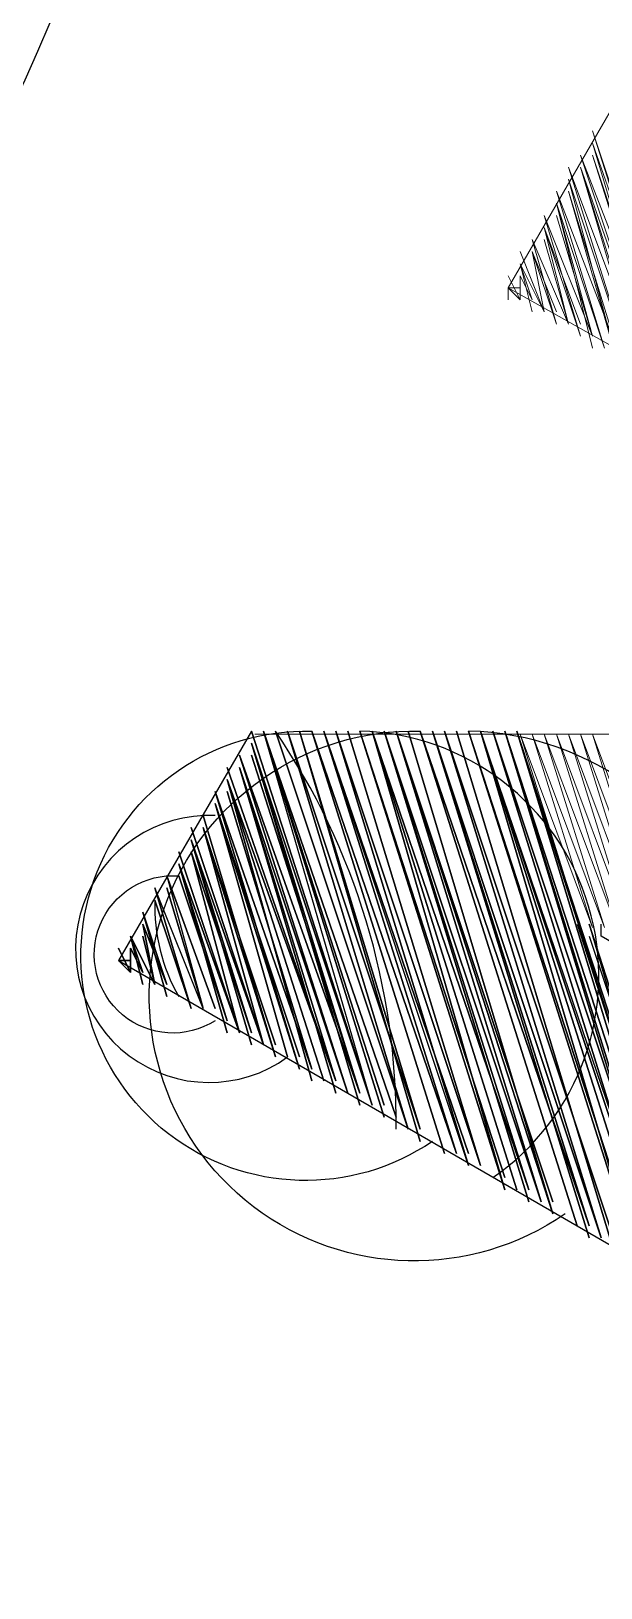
# Model space of a CAD drawing. Header units: millimetres. Extents: x -2246 to 101218, y 0 to 66109.
# Drawn here: x 68345 to 68846, y 0 to 1366 of the extents above; entities that cross this region are included whole.
import ezdxf

# ---------------------------------------------------------------- set-up
doc = ezdxf.new("R2010")
doc.units = ezdxf.units.MM
doc.layers.add('PDF_형상', color=7, linetype='Continuous')

msp = doc.modelspace()

# ---------------------------------------------------------------- linework, layer by layer
at = {"layer": 'PDF_형상', "lineweight": 5}
for points in [[(68880.6, 1342.4), (68764.1, 1141.1), (69103.1, 950.5)], [(68838.3, 1278.8), (68912.4, 1056.4)], [(68838.3, 1278.8), (68912.4, 1056.4)], [(68838.3, 1278.8), (68912.4, 1056.4)], [(68838.3, 1278.8), (68912.4, 1056.4)], [(68838.3, 1278.8), (68912.4, 1056.4)], [(68838.3, 1278.8), (68912.4, 1056.4)], [(68838.3, 1278.8), (68912.4, 1056.4)], [(68838.3, 1278.8), (68912.4, 1056.4)], [(68838.3, 1278.8), (68912.4, 1056.4)], [(68838.3, 1278.8), (68912.4, 1056.4)], [(68838.3, 1278.8), (68912.4, 1056.4)], [(68838.3, 1278.8), (68912.4, 1056.4)], [(68838.3, 1278.8), (68912.4, 1056.4)], [(68838.3, 1278.8), (68912.4, 1056.4)], [(68838.3, 1278.8), (68912.4, 1056.4)], [(68838.3, 1278.8), (68912.4, 1056.4)], [(68838.3, 1278.8), (68912.4, 1056.4)], [(68891.2, 1067), (68827.7, 1247), (68891.2, 1067), (68827.7, 1257.6), (68891.2, 1067), (68827.7, 1257.6), (68891.2, 1067), (68827.7, 1257.6), (68891.2, 1067), (68827.7, 1257.6), (68891.2, 1067), (68827.7, 1257.6), (68891.2, 1067), (68827.7, 1257.6), (68891.2, 1067), (68827.7, 1257.6), (68891.2, 1067), (68827.7, 1257.6), (68891.2, 1067), (68827.7, 1257.6), (68891.2, 1067), (68827.7, 1257.6), (68891.2, 1067), (68827.7, 1257.6), (68891.2, 1067), (68827.7, 1257.6), (68891.2, 1067), (68827.7, 1257.6), (68891.2, 1067), (68827.7, 1257.6), (68891.2, 1067), (68827.7, 1257.6), (68891.2, 1067), (68827.7, 1257.6), (68901.8, 1067), (68838.3, 1257.6), (68901.8, 1067), (68838.3, 1257.6), (68901.8, 1056.4)], [(68838.3, 1268.2), (68912.4, 1056.4)], [(68838.3, 1268.2), (68912.4, 1056.4)], [(68838.3, 1268.2), (68912.4, 1056.4)], [(68838.3, 1268.2), (68912.4, 1056.4)], [(68838.3, 1268.2), (68912.4, 1056.4)], [(68838.3, 1268.2), (68912.4, 1056.4)], [(68838.3, 1268.2), (68912.4, 1056.4)], [(68838.3, 1268.2), (68912.4, 1056.4)], [(68838.3, 1268.2), (68901.8, 1056.4)], [(68838.3, 1268.2), (68901.8, 1056.4)], [(68838.3, 1268.2), (68901.8, 1056.4)], [(68838.3, 1268.2), (68901.8, 1056.4)], [(68838.3, 1268.2), (68901.8, 1056.4)], [(68838.3, 1268.2), (68901.8, 1056.4)], [(68838.3, 1268.2), (68901.8, 1056.4)], [(68838.3, 1268.2), (68901.8, 1056.4)], [(68838.3, 1268.2), (68901.8, 1056.4)], [(68838.3, 1268.2), (68901.8, 1056.4)], [(68838.3, 1268.2), (68901.8, 1056.4)], [(68838.3, 1268.2), (68901.8, 1056.4)], [(68838.3, 1268.2), (68901.8, 1056.4)], [(68838.3, 1268.2), (68901.8, 1056.4)], [(68838.3, 1268.2), (68901.8, 1056.4)], [(68838.3, 1268.2), (68901.8, 1056.4)], [(68838.3, 1268.2), (68901.8, 1056.4)], [(68838.3, 1268.2), (68901.8, 1056.4)], [(68838.3, 1268.2), (68901.8, 1056.4)], [(68838.3, 1268.2), (68901.8, 1056.4)], [(68838.3, 1268.2), (68901.8, 1056.4)], [(68838.3, 1268.2), (68901.8, 1056.4)], [(68838.3, 1268.2), (68901.8, 1056.4)], [(68838.3, 1268.2), (68901.8, 1056.4)], [(68817.1, 1247), (68870, 1077.6), (68817.1, 1236.5), (68870, 1077.6), (68817.1, 1236.5), (68870, 1077.6), (68817.1, 1236.5), (68870, 1077.6), (68817.1, 1236.5), (68870, 1077.6), (68817.1, 1236.5), (68870, 1077.6), (68817.1, 1236.5), (68870, 1077.6), (68817.1, 1236.5), (68870, 1077.6), (68817.1, 1236.5), (68870, 1077.6), (68817.1, 1236.5), (68870, 1077.6), (68817.1, 1236.5), (68870, 1077.6), (68817.1, 1236.5), (68870, 1077.6), (68817.1, 1236.5), (68870, 1077.6), (68817.1, 1236.5), (68870, 1077.6), (68817.1, 1236.5), (68870, 1077.6), (68817.1, 1236.5), (68870, 1077.6), (68817.1, 1236.5), (68870, 1077.6)], [(68827.7, 1247), (68880.6, 1067)], [(68827.7, 1247), (68880.6, 1067)], [(68827.7, 1247), (68880.6, 1067)], [(68827.7, 1247), (68880.6, 1067)], [(68827.7, 1247), (68880.6, 1067)], [(68827.7, 1247), (68880.6, 1067)], [(68827.7, 1247), (68880.6, 1067)], [(68827.7, 1247), (68880.6, 1067)], [(68827.7, 1247), (68880.6, 1067)], [(68827.7, 1247), (68880.6, 1067)], [(68827.7, 1247), (68880.6, 1067)], [(68827.7, 1247), (68880.6, 1067)], [(68827.7, 1247), (68880.6, 1067)], [(68827.7, 1247), (68880.6, 1067)], [(68827.7, 1247), (68880.6, 1067)], [(68827.7, 1247), (68880.6, 1067)], [(68827.7, 1247), (68880.6, 1067)], [(68827.7, 1247), (68880.6, 1077.6)], [(68827.7, 1247), (68880.6, 1077.6)], [(68827.7, 1247), (68880.6, 1077.6)], [(68827.7, 1247), (68880.6, 1077.6)], [(68827.7, 1247), (68880.6, 1077.6)], [(68827.7, 1247), (68880.6, 1077.6)], [(68827.7, 1247), (68880.6, 1077.6)], [(68827.7, 1247), (68880.6, 1077.6)], [(68806.5, 1225.9), (68859.4, 1088.2)], [(68806.5, 1225.9), (68859.4, 1088.2)], [(68806.5, 1225.9), (68859.4, 1088.2)], [(68806.5, 1225.9), (68859.4, 1088.2)], [(68806.5, 1225.9), (68859.4, 1088.2)], [(68806.5, 1225.9), (68859.4, 1088.2)], [(68806.5, 1225.9), (68859.4, 1088.2)], [(68806.5, 1225.9), (68848.8, 1088.2)], [(68806.5, 1225.9), (68848.8, 1088.2)], [(68806.5, 1225.9), (68848.8, 1088.2)], [(68806.5, 1225.9), (68848.8, 1088.2)], [(68806.5, 1225.9), (68848.8, 1088.2)], [(68806.5, 1225.9), (68848.8, 1088.2)], [(68806.5, 1225.9), (68848.8, 1088.2)], [(68817.1, 1225.9), (68859.4, 1077.6)], [(68817.1, 1225.9), (68859.4, 1077.6)], [(68817.1, 1225.9), (68859.4, 1077.6)], [(68817.1, 1225.9), (68859.4, 1077.6)], [(68817.1, 1225.9), (68859.4, 1077.6)], [(68817.1, 1225.9), (68859.4, 1077.6)], [(68817.1, 1225.9), (68859.4, 1077.6)], [(68817.1, 1225.9), (68859.4, 1088.2)], [(68817.1, 1225.9), (68859.4, 1088.2)], [(68817.1, 1225.9), (68859.4, 1088.2)], [(68817.1, 1225.9), (68859.4, 1088.2)], [(68817.1, 1225.9), (68859.4, 1088.2)], [(68817.1, 1225.9), (68859.4, 1088.2)], [(68817.1, 1225.9), (68859.4, 1088.2)], [(68817.1, 1225.9), (68859.4, 1088.2)], [(68817.1, 1225.9), (68859.4, 1088.2)], [(68817.1, 1225.9), (68859.4, 1088.2)], [(68817.1, 1225.9), (68859.4, 1088.2)], [(68817.1, 1225.9), (68859.4, 1088.2)], [(68817.1, 1225.9), (68859.4, 1088.2)], [(68795.9, 1204.7), (68838.3, 1098.8)], [(68795.9, 1204.7), (68838.3, 1098.8)], [(68795.9, 1204.7), (68838.3, 1098.8)], [(68795.9, 1204.7), (68838.3, 1098.8)], [(68795.9, 1204.7), (68838.3, 1098.8)], [(68795.9, 1204.7), (68838.3, 1098.8)], [(68795.9, 1204.7), (68827.7, 1098.8)], [(68795.9, 1204.7), (68827.7, 1098.8)], [(68795.9, 1204.7), (68827.7, 1098.8)], [(68795.9, 1204.7), (68827.7, 1098.8)], [(68795.9, 1204.7), (68827.7, 1098.8)], [(68795.9, 1204.7), (68827.7, 1098.8)], [(68795.9, 1204.7), (68827.7, 1098.8)], [(68795.9, 1204.7), (68827.7, 1098.8)], [(68795.9, 1204.7), (68827.7, 1098.8)], [(68795.9, 1204.7), (68827.7, 1098.8)], [(68795.9, 1204.7), (68827.7, 1098.8)], [(68795.9, 1204.7), (68827.7, 1098.8)], [(68806.5, 1215.3), (68848.8, 1088.2)], [(68806.5, 1215.3), (68848.8, 1088.2)], [(68806.5, 1215.3), (68848.8, 1088.2)], [(68806.5, 1215.3), (68848.8, 1088.2)], [(68806.5, 1215.3), (68848.8, 1088.2)], [(68806.5, 1215.3), (68848.8, 1088.2)], [(68806.5, 1215.3), (68848.8, 1088.2)], [(68806.5, 1215.3), (68848.8, 1088.2)], [(68806.5, 1215.3), (68848.8, 1088.2)], [(68806.5, 1215.3), (68848.8, 1088.2)], [(68806.5, 1215.3), (68848.8, 1088.2)], [(68806.5, 1215.3), (68848.8, 1088.2)], [(68806.5, 1215.3), (68848.8, 1088.2)], [(68806.5, 1215.3), (68848.8, 1088.2)], [(68806.5, 1215.3), (68848.8, 1088.2)], [(68806.5, 1215.3), (68848.8, 1088.2)], [(68806.5, 1215.3), (68848.8, 1088.2)], [(68806.5, 1215.3), (68848.8, 1088.2)], [(68806.5, 1215.3), (68848.8, 1088.2)], [(68806.5, 1215.3), (68848.8, 1088.2)], [(68806.5, 1215.3), (68848.8, 1088.2)], [(68806.5, 1215.3), (68848.8, 1088.2)], [(68806.5, 1215.3), (68848.8, 1088.2)], [(68806.5, 1215.3), (68848.8, 1088.2)], [(68806.5, 1215.3), (68848.8, 1088.2)], [(68806.5, 1215.3), (68848.8, 1088.2)], [(68806.5, 1215.3), (68838.3, 1088.2)], [(68806.5, 1215.3), (68838.3, 1098.8)], [(68806.5, 1215.3), (68838.3, 1098.8)], [(68806.5, 1215.3), (68838.3, 1098.8)], [(68806.5, 1215.3), (68838.3, 1098.8)], [(68806.5, 1215.3), (68838.3, 1098.8)], [(68806.5, 1204.7), (68838.3, 1098.8)], [(68806.5, 1204.7), (68838.3, 1098.8)], [(68806.5, 1204.7), (68838.3, 1098.8)], [(68806.5, 1204.7), (68838.3, 1098.8)], [(68806.5, 1204.7), (68838.3, 1098.8)], [(68806.5, 1204.7), (68838.3, 1098.8)], [(68806.5, 1204.7), (68838.3, 1098.8)], [(68806.5, 1204.7), (68838.3, 1098.8)], [(68806.5, 1204.7), (68838.3, 1098.8)], [(68806.5, 1204.7), (68838.3, 1098.8)], [(68806.5, 1204.7), (68838.3, 1098.8)], [(68806.5, 1204.7), (68838.3, 1098.8)], [(68806.5, 1204.7), (68838.3, 1098.8)], [(68795.9, 1194.1), (68827.7, 1098.8)], [(68795.9, 1194.1), (68827.7, 1098.8)], [(68795.9, 1194.1), (68827.7, 1098.8)], [(68795.9, 1194.1), (68827.7, 1098.8)], [(68795.9, 1194.1), (68827.7, 1098.8)], [(68795.9, 1194.1), (68827.7, 1098.8)], [(68795.9, 1194.1), (68827.7, 1098.8)], [(68795.9, 1194.1), (68827.7, 1098.8)], [(68795.9, 1194.1), (68827.7, 1098.8)], [(68795.9, 1194.1), (68827.7, 1098.8)], [(68795.9, 1194.1), (68827.7, 1098.8)], [(68795.9, 1194.1), (68827.7, 1098.8)], [(68795.9, 1194.1), (68827.7, 1098.8)], [(68795.9, 1194.1), (68827.7, 1109.3)], [(68795.9, 1194.1), (68827.7, 1109.3)], [(68795.9, 1194.1), (68827.7, 1109.3)], [(68795.9, 1194.1), (68827.7, 1109.3)], [(68795.9, 1194.1), (68817.1, 1109.3)], [(68795.9, 1194.1), (68817.1, 1109.3)], [(68795.9, 1194.1), (68817.1, 1109.3)], [(68795.9, 1194.1), (68817.1, 1109.3)], [(68795.9, 1194.1), (68817.1, 1109.3)], [(68795.9, 1194.1), (68817.1, 1109.3)], [(68795.9, 1194.1), (68817.1, 1109.3)], [(68795.9, 1194.1), (68817.1, 1109.3)], [(68795.9, 1194.1), (68817.1, 1109.3)], [(68795.9, 1194.1), (68817.1, 1109.3)], [(68795.9, 1194.1), (68817.1, 1109.3)], [(68795.9, 1194.1), (68817.1, 1109.3)], [(68795.9, 1194.1), (68817.1, 1109.3)], [(68795.9, 1194.1), (68817.1, 1109.3)], [(68795.9, 1194.1), (68817.1, 1109.3)], [(68785.3, 1183.5), (68817.1, 1109.3)], [(68785.3, 1183.5), (68817.1, 1109.3)], [(68785.3, 1183.5), (68817.1, 1109.3)], [(68785.3, 1183.5), (68817.1, 1109.3)], [(68785.3, 1183.5), (68817.1, 1109.3)], [(68785.3, 1183.5), (68817.1, 1109.3)], [(68785.3, 1183.5), (68817.1, 1109.3)], [(68785.3, 1183.5), (68817.1, 1109.3)], [(68785.3, 1183.5), (68817.1, 1109.3)], [(68785.3, 1183.5), (68806.5, 1109.3)], [(68785.3, 1183.5), (68806.5, 1109.3)], [(68785.3, 1183.5), (68806.5, 1109.3)], [(68785.3, 1183.5), (68806.5, 1109.3)], [(68785.3, 1183.5), (68806.5, 1109.3)], [(68785.3, 1183.5), (68806.5, 1109.3)], [(68785.3, 1183.5), (68806.5, 1109.3)], [(68785.3, 1183.5), (68806.5, 1109.3)], [(68785.3, 1183.5), (68806.5, 1109.3)], [(68785.3, 1183.5), (68806.5, 1109.3)], [(68785.3, 1183.5), (68806.5, 1109.3)], [(68785.3, 1183.5), (68806.5, 1109.3)], [(68785.3, 1183.5), (68806.5, 1109.3)], [(68785.3, 1183.5), (68806.5, 1109.3)], [(68785.3, 1183.5), (68806.5, 1109.3)], [(68785.3, 1183.5), (68806.5, 1109.3)], [(68785.3, 1183.5), (68806.5, 1109.3)], [(68785.3, 1183.5), (68806.5, 1109.3)], [(68795.9, 1183.5), (68817.1, 1109.3)], [(68795.9, 1183.5), (68817.1, 1109.3)], [(68795.9, 1183.5), (68817.1, 1109.3)], [(68795.9, 1183.5), (68817.1, 1109.3)], [(68795.9, 1183.5), (68817.1, 1109.3)], [(68795.9, 1119.9), (68774.7, 1162.3), (68795.9, 1119.9), (68774.7, 1162.3), (68795.9, 1119.9), (68774.7, 1162.3), (68795.9, 1119.9), (68774.7, 1162.3), (68795.9, 1119.9), (68774.7, 1162.3), (68795.9, 1119.9), (68774.7, 1162.3), (68795.9, 1119.9), (68774.7, 1172.9), (68795.9, 1119.9), (68774.7, 1172.9), (68795.9, 1119.9), (68785.3, 1172.9), (68795.9, 1119.9), (68785.3, 1172.9), (68795.9, 1119.9), (68785.3, 1172.9), (68795.9, 1119.9), (68785.3, 1172.9), (68795.9, 1119.9), (68785.3, 1172.9), (68795.9, 1119.9), (68785.3, 1172.9), (68795.9, 1119.9), (68785.3, 1172.9), (68795.9, 1119.9), (68785.3, 1172.9), (68795.9, 1119.9), (68785.3, 1172.9), (68806.5, 1119.9), (68785.3, 1172.9), (68806.5, 1119.9), (68785.3, 1172.9), (68806.5, 1119.9), (68785.3, 1172.9), (68806.5, 1119.9), (68785.3, 1172.9), (68806.5, 1119.9), (68785.3, 1172.9), (68806.5, 1119.9), (68785.3, 1172.9), (68806.5, 1109.3)], [(68774.7, 1162.3), (68785.3, 1119.9)], [(68774.7, 1162.3), (68785.3, 1119.9)], [(68774.7, 1162.3), (68785.3, 1119.9)], [(68774.7, 1162.3), (68785.3, 1119.9)], [(68774.7, 1162.3), (68785.3, 1119.9)], [(68774.7, 1162.3), (68785.3, 1119.9)], [(68774.7, 1162.3), (68785.3, 1119.9)], [(68774.7, 1162.3), (68785.3, 1119.9)], [(68774.7, 1162.3), (68785.3, 1119.9)], [(68774.7, 1162.3), (68785.3, 1130.5)], [(68774.7, 1162.3), (68785.3, 1130.5)], [(68774.7, 1162.3), (68785.3, 1130.5)], [(68774.7, 1162.3), (68785.3, 1130.5)], [(68774.7, 1162.3), (68785.3, 1130.5)], [(68774.7, 1162.3), (68785.3, 1130.5)], [(68774.7, 1162.3), (68785.3, 1130.5)], [(68774.7, 1162.3), (68785.3, 1130.5)], [(68774.7, 1162.3), (68785.3, 1130.5)], [(68774.7, 1162.3), (68785.3, 1130.5)], [(68774.7, 1162.3), (68785.3, 1130.5)], [(68764.1, 1151.7), (68774.7, 1130.5)], [(68764.1, 1151.7), (68774.7, 1130.5)], [(68764.1, 1151.7), (68774.7, 1130.5)], [(68764.1, 1151.7), (68774.7, 1130.5)], [(68764.1, 1151.7), (68774.7, 1130.5)], [(68764.1, 1151.7), (68774.7, 1130.5)], [(68764.1, 1151.7), (68774.7, 1130.5)], [(68764.1, 1151.7), (68774.7, 1130.5)], [(68764.1, 1151.7), (68774.7, 1130.5)], [(68774.7, 1151.7), (68785.3, 1130.5)], [(68774.7, 1151.7), (68785.3, 1130.5)], [(68774.7, 1151.7), (68785.3, 1130.5)], [(68774.7, 1151.7), (68785.3, 1130.5)], [(68774.7, 1151.7), (68785.3, 1130.5)], [(68774.7, 1151.7), (68785.3, 1130.5)], [(68774.7, 1151.7), (68785.3, 1130.5)], [(68774.7, 1151.7), (68785.3, 1130.5)], [(68774.7, 1151.7), (68785.3, 1130.5)], [(68774.7, 1151.7), (68774.7, 1130.5)], [(68774.7, 1151.7), (68774.7, 1130.5)], [(68774.7, 1151.7), (68774.7, 1130.5)], [(68774.7, 1151.7), (68774.7, 1130.5)], [(68774.7, 1151.7), (68774.7, 1130.5)], [(68774.7, 1151.7), (68774.7, 1130.5)], [(68774.7, 1151.7), (68774.7, 1130.5)], [(68774.7, 1151.7), (68774.7, 1130.5)], [(68774.7, 1151.7), (68774.7, 1130.5)], [(68774.7, 1151.7), (68774.7, 1130.5)], [(68774.7, 1151.7), (68774.7, 1130.5)], [(68774.7, 1151.7), (68774.7, 1130.5)], [(68774.7, 1151.7), (68774.7, 1130.5)], [(68774.7, 1151.7), (68774.7, 1130.5)], [(68764.1, 1141.1), (68774.7, 1130.5)], [(68764.1, 1141.1), (68774.7, 1130.5)], [(68764.1, 1141.1), (68774.7, 1130.5)], [(68764.1, 1141.1), (68774.7, 1130.5)], [(68764.1, 1141.1), (68774.7, 1130.5)], [(68764.1, 1141.1), (68774.7, 1130.5)], [(68764.1, 1141.1), (68764.1, 1130.5)], [(68764.1, 1141.1), (68774.7, 1141.1)], [(68764.1, 1141.1), (68774.7, 1141.1)], [(68764.1, 1141.1), (68774.7, 1141.1)], [(68764.1, 1141.1), (68774.7, 1141.1)], [(68764.1, 1141.1), (68774.7, 1141.1)], [(68764.1, 1141.1), (68774.7, 1141.1)], [(68764.1, 1141.1), (68774.7, 1141.1)], [(68764.1, 1141.1), (68774.7, 1141.1)], [(68764.1, 1141.1), (68774.7, 1141.1)], [(68764.1, 1141.1), (68774.7, 1141.1)], [(68764.1, 1141.1), (68774.7, 1141.1)], [(68764.1, 1141.1), (68774.7, 1141.1)], [(68764.1, 1141.1), (68774.7, 1141.1)], [(68764.1, 1141.1), (68774.7, 1141.1)], [(68764.1, 1141.1), (68774.7, 1141.1)], [(68986.5, 749.2), (68541.7, 749.2)], [(68774.7, 749.2), (68827.7, 579.7), (68774.7, 749.2), (68838.3, 579.7)], [(68785.3, 749.2), (68838.3, 579.7), (68785.3, 749.2), (68838.3, 579.7), (68785.3, 749.2), (68838.3, 579.7), (68785.3, 749.2), (68838.3, 579.7), (68785.3, 749.2), (68838.3, 579.7), (68785.3, 749.2), (68838.3, 579.7), (68785.3, 749.2), (68838.3, 579.7), (68785.3, 749.2), (68838.3, 579.7), (68785.3, 749.2), (68838.3, 579.7), (68785.3, 749.2), (68838.3, 579.7), (68785.3, 749.2), (68838.3, 579.7), (68785.3, 749.2), (68838.3, 579.7), (68785.3, 749.2), (68838.3, 579.7), (68785.3, 749.2), (68838.3, 579.7), (68785.3, 749.2), (68838.3, 579.7), (68785.3, 749.2), (68838.3, 579.7), (68785.3, 749.2), (68838.3, 579.7), (68785.3, 749.2), (68838.3, 579.7), (68785.3, 749.2), (68838.3, 579.7), (68785.3, 749.2), (68848.8, 579.7)], [(68891.2, 579.7), (68827.7, 749.2), (68880.6, 579.7), (68827.7, 749.2), (68880.6, 579.7), (68827.7, 749.2), (68880.6, 579.7), (68827.7, 749.2), (68880.6, 579.7), (68827.7, 749.2), (68880.6, 579.7), (68827.7, 749.2), (68880.6, 579.7), (68827.7, 749.2), (68880.6, 579.7), (68827.7, 749.2), (68880.6, 579.7), (68827.7, 749.2), (68880.6, 579.7), (68827.7, 749.2), (68880.6, 579.7), (68827.7, 749.2), (68880.6, 579.7), (68827.7, 749.2), (68880.6, 579.7), (68827.7, 749.2), (68880.6, 579.7), (68827.7, 749.2), (68880.6, 579.7), (68827.7, 749.2), (68880.6, 579.7), (68827.7, 749.2), (68880.6, 579.7), (68827.7, 749.2), (68880.6, 579.7), (68827.7, 749.2), (68880.6, 579.7), (68827.7, 749.2), (68880.6, 579.7), (68817.1, 749.2), (68880.6, 579.7), (68817.1, 749.2), (68870, 579.7), (68806.5, 749.2), (68870, 579.7), (68806.5, 749.2), (68859.4, 579.7), (68806.5, 749.2), (68859.4, 579.7), (68806.5, 749.2), (68859.4, 579.7), (68806.5, 749.2), (68859.4, 579.7), (68806.5, 749.2), (68859.4, 579.7), (68806.5, 749.2), (68859.4, 579.7), (68806.5, 749.2), (68859.4, 579.7), (68806.5, 749.2), (68859.4, 579.7), (68806.5, 749.2), (68859.4, 579.7), (68806.5, 749.2), (68859.4, 579.7), (68806.5, 749.2), (68859.4, 579.7), (68806.5, 749.2), (68859.4, 579.7), (68806.5, 749.2), (68859.4, 579.7), (68806.5, 749.2), (68859.4, 579.7), (68806.5, 749.2), (68859.4, 579.7), (68806.5, 749.2), (68859.4, 579.7), (68806.5, 749.2), (68859.4, 579.7), (68806.5, 749.2), (68859.4, 579.7), (68806.5, 749.2), (68859.4, 579.7), (68795.9, 749.2), (68859.4, 579.7), (68795.9, 749.2), (68848.8, 579.7), (68795.9, 749.2), (68848.8, 579.7), (68795.9, 749.2), (68848.8, 579.7), (68795.9, 749.2), (68848.8, 579.7), (68795.9, 749.2), (68848.8, 579.7), (68795.9, 749.2), (68848.8, 579.7), (68795.9, 749.2), (68848.8, 579.7), (68795.9, 749.2), (68848.8, 579.7), (68795.9, 749.2), (68848.8, 579.7), (68795.9, 749.2), (68848.8, 579.7), (68795.9, 749.2), (68848.8, 579.7), (68795.9, 749.2), (68848.8, 579.7), (68795.9, 749.2), (68848.8, 579.7), (68795.9, 749.2), (68848.8, 579.7), (68795.9, 749.2), (68848.8, 579.7), (68795.9, 749.2), (68848.8, 579.7), (68795.9, 749.2), (68848.8, 579.7), (68795.9, 749.2), (68848.8, 579.7), (68795.9, 749.2), (68848.8, 579.7)], [(68817.1, 749.2), (68870, 579.7)], [(68817.1, 749.2), (68870, 579.7)], [(68817.1, 749.2), (68870, 579.7)], [(68817.1, 749.2), (68870, 579.7)], [(68817.1, 749.2), (68870, 579.7)], [(68817.1, 749.2), (68870, 579.7)], [(68817.1, 749.2), (68870, 579.7)], [(68817.1, 749.2), (68870, 579.7)], [(68817.1, 749.2), (68870, 579.7)], [(68817.1, 749.2), (68870, 579.7)], [(68817.1, 749.2), (68870, 579.7)], [(68817.1, 749.2), (68870, 579.7)], [(68817.1, 749.2), (68870, 579.7)], [(68817.1, 749.2), (68870, 579.7)], [(68817.1, 749.2), (68870, 579.7)], [(68817.1, 749.2), (68870, 579.7)], [(68817.1, 749.2), (68870, 579.7)], [(68817.1, 749.2), (68870, 579.7)], [(68817.1, 749.2), (68870, 579.7)], [(68817.1, 749.2), (68870, 579.7)], [(68817.1, 749.2), (68870, 579.7)], [(68817.1, 749.2), (68870, 579.7)], [(68817.1, 749.2), (68870, 579.7)], [(68817.1, 749.2), (68870, 579.7)], [(68817.1, 749.2), (68870, 579.7)], [(68817.1, 749.2), (68870, 579.7)], [(68817.1, 749.2), (68870, 579.7)], [(68817.1, 749.2), (68870, 579.7)], [(68817.1, 749.2), (68870, 579.7)], [(68817.1, 749.2), (68870, 579.7)], [(68817.1, 749.2), (68870, 579.7)], [(68817.1, 749.2), (68870, 579.7)], [(68817.1, 749.2), (68870, 579.7)], [(68817.1, 749.2), (68870, 579.7)], [(68817.1, 749.2), (68870, 579.7)], [(68838.3, 749.2), (68891.2, 579.7)], [(68838.3, 749.2), (68891.2, 579.7)], [(68838.3, 749.2), (68891.2, 579.7)], [(68838.3, 749.2), (68891.2, 579.7)], [(68838.3, 749.2), (68891.2, 579.7)], [(68838.3, 749.2), (68891.2, 579.7)], [(68838.3, 749.2), (68891.2, 579.7)], [(68838.3, 749.2), (68891.2, 579.7)], [(68838.3, 749.2), (68891.2, 579.7)], [(68838.3, 749.2), (68891.2, 579.7)], [(68838.3, 749.2), (68891.2, 579.7)], [(68838.3, 749.2), (68891.2, 579.7)], [(68838.3, 749.2), (68891.2, 579.7)], [(68838.3, 749.2), (68891.2, 579.7)], [(68838.3, 749.2), (68891.2, 579.7)], [(68838.3, 749.2), (68891.2, 579.7)], [(68838.3, 749.2), (68891.2, 579.7)], [(68838.3, 749.2), (68891.2, 579.7)], [(68838.3, 749.2), (68891.2, 579.7)], [(68838.3, 749.2), (68891.2, 579.7)], [(68838.3, 749.2), (68891.2, 579.7)], [(68838.3, 749.2), (68891.2, 579.7)], [(68838.3, 749.2), (68891.2, 579.7)], [(68838.3, 749.2), (68891.2, 579.7)], [(68838.3, 749.2), (68891.2, 579.7)], [(68838.3, 749.2), (68891.2, 579.7)], [(68838.3, 749.2), (68891.2, 579.7)], [(68838.3, 749.2), (68891.2, 579.7)], [(68838.3, 749.2), (68891.2, 579.7)], [(68838.3, 749.2), (68891.2, 579.7)], [(68838.3, 749.2), (68891.2, 579.7)], [(68838.3, 749.2), (68891.2, 579.7)], [(68838.3, 749.2), (68891.2, 579.7)], [(68838.3, 749.2), (68891.2, 579.7)]]:
    msp.add_lwpolyline(points, dxfattribs=at)
for points in [[(68912.4, 1045.8), (68838.3, 1278.8)], [(68912.4, 1056.4), (68838.3, 1278.8)], [(68912.4, 1056.4), (68838.3, 1278.8)], [(68901.8, 1056.4), (68838.3, 1268.2)], [(68901.8, 1056.4), (68838.3, 1268.2)], [(68880.6, 1077.6), (68817.1, 1247)], [(68880.6, 1077.6), (68817.1, 1247)], [(68880.6, 1067), (68827.7, 1247)], [(68880.6, 1067), (68827.7, 1247)], [(68859.4, 1077.6), (68817.1, 1236.5)], [(68859.4, 1077.6), (68817.1, 1236.5)], [(68859.4, 1077.6), (68817.1, 1225.9)], [(68838.3, 1098.8), (68795.9, 1204.7)], [(68838.3, 1098.8), (68795.9, 1204.7)], [(68838.3, 1088.2), (68806.5, 1215.3)], [(68838.3, 1088.2), (68806.5, 1215.3)], [(68827.7, 1098.8), (68795.9, 1194.1)], [(68827.7, 1098.8), (68795.9, 1194.1)], [(68817.1, 1109.3), (68785.3, 1183.5)], [(68817.1, 1109.3), (68785.3, 1183.5)], [(68785.3, 1119.9), (68774.7, 1162.3)], [(68785.3, 1119.9), (68774.7, 1162.3)], [(68806.5, 1109.3), (68785.3, 1172.9)], [(68774.7, 1130.5), (68764.1, 1151.7)], [(68774.7, 1130.5), (68764.1, 1151.7)], [(68764.1, 1130.5), (68764.1, 1141.1)], [(68764.1, 1130.5), (68764.1, 1141.1)], [(68838.3, 579.7), (68774.7, 749.2)], [(68848.8, 579.7), (68785.3, 749.2)], [(68870, 579.7), (68817.1, 749.2)], [(68891.2, 579.7), (68827.7, 749.2)], [(68901.8, 579.7), (68838.3, 749.2)], [(68891.2, 579.7), (68838.3, 749.2)], [(68891.2, 579.7), (68838.3, 749.2)]]:
    msp.add_lwpolyline(points, close=True, dxfattribs=at)
at = {"layer": 'PDF_형상', "lineweight": 25}
for points in [[(68697.6, 391.9, -1.374563), (68591.7, 752), (68708.2, 381.3), (68591.7, 752), (68708.2, 381.3), (68591.7, 752), (68708.2, 381.3), (68591.7, 752), (68708.2, 381.3), (68591.7, 752), (68708.2, 381.3), (68591.7, 752), (68708.2, 381.3), (68591.7, 752), (68708.2, 381.3), (68591.7, 752), (68708.2, 381.3), (68591.7, 752), (68708.2, 381.3)], [(68814.1, 328.3, -1.376487), (68687, 752), (68824.7, 317.8), (68687, 752), (68824.7, 317.8), (68687, 752), (68824.7, 317.8), (68687, 752), (68824.7, 317.8), (68687, 752), (68824.7, 317.8), (68687, 752), (68824.7, 317.8), (68687, 752), (68824.7, 317.8), (68687, 752), (68824.7, 317.8), (68687, 752), (68824.7, 317.8), (68687, 752), (68824.7, 317.8), (68687, 752), (68824.7, 317.8), (68687, 752), (68824.7, 317.8), (68687, 752), (68824.7, 317.8), (68687, 752), (68824.7, 317.8), (68687, 752), (68824.7, 317.8), (68687, 752), (68824.7, 317.8), (68687, 752), (68824.7, 317.8)], [(68665.9, 402.5, 0.152611), (68559.9, 752), (68676.4, 402.5), (68559.9, 752), (68676.4, 402.5), (68559.9, 752), (68676.4, 402.5), (68559.9, 752), (68676.4, 402.5), (68559.9, 752), (68676.4, 402.5), (68559.9, 752), (68676.4, 402.5), (68559.9, 752), (68676.4, 402.5)], [(68750.6, 360.1, 0.726954), (68634.1, 752), (68761.2, 349.5), (68634.1, 752), (68761.2, 349.5), (68634.1, 752), (68761.2, 349.5), (68634.1, 752), (68761.2, 360.1), (68634.1, 752), (68761.2, 360.1), (68634.1, 752), (68761.2, 360.1), (68634.1, 752), (68761.2, 360.1), (68634.1, 752), (68761.2, 360.1), (68634.1, 752), (68761.2, 360.1), (68634.1, 752), (68761.2, 360.1), (68634.1, 752), (68761.2, 360.1), (68634.1, 752), (68761.2, 360.1), (68634.1, 752), (68761.2, 360.1), (68634.1, 752), (68761.2, 360.1), (68634.1, 752), (68761.2, 360.1), (68634.1, 752), (68761.2, 360.1)], [(68867.1, 296.6, 0.726085), (68729.4, 752), (68877.7, 286), (68729.4, 752), (68877.7, 286), (68729.4, 752), (68877.7, 286), (68729.4, 752), (68877.7, 286), (68729.4, 752), (68877.7, 286), (68729.4, 752), (68877.7, 286), (68729.4, 752), (68877.7, 286), (68729.4, 752), (68877.7, 286), (68729.4, 752), (68877.7, 286), (68729.4, 752), (68877.7, 286), (68729.4, 752), (68877.7, 286), (68729.4, 752), (68877.7, 296.6), (68729.4, 752), (68877.7, 296.6), (68729.4, 752), (68877.7, 296.6), (68729.4, 752), (68877.7, 296.6), (68729.4, 752), (68877.7, 296.6)], [(68507, 497.8, -1.387426), (68475.2, 624.9), (68517.6, 497.8), (68475.2, 624.9), (68517.6, 497.8)]]:
    msp.add_lwpolyline(points, format="xyb", dxfattribs=at)
for points in [[(68538.8, 752), (68422.2, 550.8), (68824.7, 317.8), (69227.2, 84.7), (69396.7, 0), (69502.6, 190.7), (69174.3, 381.3), (68845.9, 572), (68845.9, 582.5)], [(68644.7, 423.7), (68538.8, 741.4), (68644.7, 423.7), (68538.8, 741.4), (68644.7, 423.7), (68538.8, 741.4), (68644.7, 423.7), (68538.8, 741.4), (68644.7, 423.7), (68538.8, 741.4), (68644.7, 423.7), (68538.8, 741.4), (68644.7, 423.7), (68538.8, 741.4), (68644.7, 423.7), (68538.8, 752), (68644.7, 423.7), (68538.8, 752), (68644.7, 423.7), (68538.8, 752), (68644.7, 423.7), (68538.8, 752), (68644.7, 423.7), (68538.8, 752), (68644.7, 423.7), (68538.8, 752), (68644.7, 423.7), (68538.8, 752), (68644.7, 423.7), (68538.8, 752), (68644.7, 423.7), (68538.8, 752), (68644.7, 423.7), (68549.3, 752), (68665.9, 413.1), (68549.3, 752), (68665.9, 413.1), (68549.3, 752), (68665.9, 413.1), (68549.3, 752), (68655.3, 413.1), (68549.3, 752), (68655.3, 413.1), (68549.3, 752), (68655.3, 413.1), (68549.3, 752), (68655.3, 413.1), (68549.3, 752), (68655.3, 413.1), (68549.3, 752), (68655.3, 413.1), (68549.3, 752), (68655.3, 413.1), (68549.3, 752), (68655.3, 413.1), (68549.3, 752), (68655.3, 413.1), (68549.3, 752), (68655.3, 413.1), (68549.3, 752), (68655.3, 413.1), (68549.3, 752), (68655.3, 413.1), (68549.3, 752), (68655.3, 413.1), (68549.3, 752), (68655.3, 423.7), (68549.3, 752), (68655.3, 423.7), (68549.3, 752), (68655.3, 423.7), (68549.3, 752), (68655.3, 423.7)], [(68581.1, 752), (68687, 391.9), (68581.1, 752), (68687, 391.9), (68581.1, 752), (68687, 391.9), (68581.1, 752), (68687, 391.9), (68581.1, 752), (68687, 391.9)], [(68729.4, 370.7), (68602.3, 752), (68729.4, 381.3), (68602.3, 752), (68729.4, 381.3), (68602.3, 752), (68729.4, 381.3), (68602.3, 752), (68729.4, 381.3), (68602.3, 752), (68718.8, 381.3), (68602.3, 752), (68718.8, 381.3), (68602.3, 752), (68718.8, 381.3), (68602.3, 752), (68718.8, 381.3), (68602.3, 752), (68718.8, 381.3), (68602.3, 752), (68718.8, 381.3), (68602.3, 752), (68718.8, 381.3), (68602.3, 752), (68718.8, 381.3), (68602.3, 752), (68718.8, 381.3), (68602.3, 752), (68718.8, 381.3), (68602.3, 752), (68718.8, 381.3), (68602.3, 752), (68718.8, 381.3), (68602.3, 752), (68718.8, 381.3), (68602.3, 752), (68718.8, 381.3), (68602.3, 752), (68718.8, 381.3), (68602.3, 752), (68718.8, 381.3), (68591.7, 752), (68718.8, 381.3)], [(68612.9, 752), (68740, 370.7), (68612.9, 752), (68740, 370.7), (68612.9, 752), (68740, 370.7), (68612.9, 752), (68740, 370.7), (68612.9, 752), (68740, 370.7), (68612.9, 752), (68740, 370.7), (68612.9, 752), (68740, 370.7), (68612.9, 752), (68740, 370.7), (68612.9, 752), (68740, 370.7)], [(68782.4, 349.5), (68644.7, 752), (68782.4, 349.5), (68644.7, 752), (68782.4, 349.5), (68644.7, 752), (68782.4, 349.5), (68655.3, 752), (68782.4, 349.5), (68655.3, 752), (68782.4, 349.5), (68655.3, 752), (68782.4, 349.5), (68655.3, 752), (68782.4, 349.5), (68655.3, 752), (68782.4, 349.5), (68655.3, 752), (68782.4, 338.9), (68655.3, 752), (68782.4, 338.9), (68655.3, 752), (68782.4, 338.9), (68655.3, 752), (68782.4, 338.9), (68655.3, 752), (68782.4, 338.9), (68655.3, 752), (68782.4, 338.9), (68655.3, 752), (68782.4, 338.9), (68655.3, 752), (68782.4, 338.9), (68655.3, 752), (68793, 338.9), (68655.3, 752), (68793, 338.9), (68655.3, 752), (68793, 338.9), (68655.3, 752), (68793, 338.9), (68655.3, 752), (68793, 338.9), (68655.3, 752), (68793, 338.9), (68655.3, 752), (68793, 338.9)], [(68644.7, 752), (68771.8, 349.5), (68644.7, 752), (68771.8, 349.5), (68644.7, 752), (68771.8, 349.5), (68644.7, 752), (68771.8, 349.5), (68644.7, 752), (68771.8, 349.5), (68644.7, 752), (68771.8, 349.5), (68644.7, 752), (68771.8, 349.5), (68644.7, 752), (68771.8, 349.5), (68644.7, 752), (68771.8, 349.5), (68644.7, 752), (68771.8, 349.5), (68644.7, 752), (68771.8, 349.5), (68644.7, 752), (68771.8, 349.5), (68644.7, 752), (68771.8, 349.5), (68644.7, 752), (68771.8, 349.5), (68644.7, 752), (68771.8, 349.5), (68644.7, 752), (68771.8, 349.5), (68644.7, 752), (68771.8, 349.5)], [(68644.7, 752), (68761.2, 349.5), (68644.7, 752)], [(68676.4, 752), (68803.5, 328.3), (68676.4, 752), (68803.5, 328.3), (68676.4, 752), (68803.5, 328.3), (68676.4, 752), (68803.5, 328.3), (68676.4, 752), (68803.5, 328.3), (68676.4, 752), (68803.5, 328.3), (68676.4, 752), (68803.5, 328.3), (68665.9, 752), (68803.5, 328.3), (68665.9, 752), (68803.5, 328.3), (68665.9, 752), (68803.5, 328.3), (68665.9, 752), (68803.5, 328.3), (68665.9, 752), (68803.5, 328.3), (68665.9, 752), (68803.5, 328.3)], [(68835.3, 317.8), (68687, 752), (68835.3, 317.8), (68697.6, 752), (68835.3, 317.8), (68697.6, 752), (68835.3, 317.8), (68697.6, 752), (68835.3, 317.8), (68697.6, 752), (68835.3, 317.8), (68697.6, 752), (68835.3, 317.8), (68697.6, 752), (68835.3, 317.8), (68697.6, 752), (68835.3, 317.8), (68697.6, 752), (68835.3, 317.8), (68697.6, 752), (68835.3, 317.8), (68697.6, 752), (68835.3, 317.8), (68697.6, 752), (68835.3, 317.8), (68697.6, 752), (68835.3, 307.2), (68697.6, 752), (68835.3, 307.2), (68697.6, 752), (68835.3, 307.2), (68697.6, 752), (68835.3, 307.2), (68697.6, 752), (68845.9, 307.2), (68697.6, 752), (68845.9, 307.2), (68697.6, 752), (68845.9, 307.2), (68697.6, 752), (68845.9, 307.2), (68697.6, 752), (68845.9, 307.2)], [(68708.2, 752), (68856.5, 307.2), (68708.2, 752), (68856.5, 307.2), (68708.2, 752), (68856.5, 307.2), (68708.2, 752), (68856.5, 307.2), (68708.2, 752), (68856.5, 307.2), (68708.2, 752), (68856.5, 307.2), (68708.2, 752), (68856.5, 307.2), (68708.2, 752), (68856.5, 307.2), (68708.2, 752), (68856.5, 307.2)], [(68898.9, 286), (68740, 752), (68898.9, 275.4), (68740, 752), (68898.9, 275.4), (68740, 752), (68898.9, 275.4), (68750.6, 752), (68898.9, 275.4), (68750.6, 752), (68898.9, 275.4), (68750.6, 752), (68898.9, 275.4), (68750.6, 752), (68898.9, 275.4), (68750.6, 752), (68898.9, 275.4), (68750.6, 752), (68898.9, 275.4), (68750.6, 752), (68898.9, 275.4), (68750.6, 752), (68898.9, 275.4), (68750.6, 752), (68898.9, 275.4), (68750.6, 752), (68898.9, 275.4), (68750.6, 752), (68898.9, 275.4), (68750.6, 752), (68898.9, 275.4), (68750.6, 752), (68898.9, 275.4), (68750.6, 752), (68909.5, 275.4), (68750.6, 752), (68909.5, 275.4), (68750.6, 752), (68909.5, 275.4), (68750.6, 752), (68909.5, 275.4), (68750.6, 752), (68909.5, 275.4), (68750.6, 752), (68909.5, 275.4), (68750.6, 752), (68909.5, 275.4), (68761.2, 752), (68909.5, 275.4), (68761.2, 752), (68909.5, 275.4), (68761.2, 752), (68909.5, 275.4), (68761.2, 752), (68909.5, 275.4), (68761.2, 752), (68909.5, 275.4), (68761.2, 752), (68909.5, 275.4), (68761.2, 752), (68909.5, 264.8), (68761.2, 752), (68909.5, 264.8), (68761.2, 752), (68909.5, 264.8), (68761.2, 752), (68909.5, 264.8)], [(68740, 752), (68888.3, 286), (68740, 752), (68888.3, 286), (68740, 752), (68888.3, 286), (68740, 752), (68888.3, 286), (68740, 752), (68888.3, 286), (68740, 752), (68888.3, 286), (68740, 752), (68888.3, 286), (68740, 752), (68888.3, 286), (68740, 752), (68888.3, 286), (68740, 752), (68888.3, 286), (68740, 752), (68888.3, 286), (68740, 752), (68888.3, 286), (68740, 752), (68888.3, 286), (68740, 752), (68888.3, 286), (68740, 752), (68888.3, 286), (68740, 752), (68888.3, 286), (68740, 752), (68888.3, 286)], [(68740, 752), (68877.7, 286), (68740, 752)], [(68771.8, 752), (68930.7, 264.8), (68771.8, 752), (68930.7, 264.8), (68771.8, 752), (68930.7, 264.8), (68771.8, 752), (68930.7, 264.8), (68771.8, 752), (68930.7, 264.8), (68771.8, 752), (68930.7, 264.8), (68771.8, 752), (68930.7, 264.8), (68771.8, 752), (68930.7, 264.8), (68771.8, 752), (68930.7, 264.8), (68771.8, 752), (68920.1, 264.8), (68771.8, 752), (68920.1, 264.8), (68771.8, 752), (68920.1, 264.8), (68771.8, 752), (68920.1, 264.8), (68771.8, 752), (68920.1, 264.8), (68771.8, 752), (68920.1, 264.8), (68771.8, 752), (68920.1, 264.8), (68761.2, 752), (68920.1, 264.8), (68761.2, 752), (68920.1, 264.8), (68761.2, 752), (68920.1, 264.8), (68761.2, 752), (68920.1, 264.8), (68761.2, 752), (68920.1, 264.8), (68761.2, 752), (68920.1, 264.8), (68761.2, 752), (68920.1, 264.8), (68761.2, 752), (68920.1, 264.8), (68761.2, 752), (68920.1, 264.8), (68761.2, 752), (68920.1, 264.8)], [(68824.7, 582.5), (68930.7, 254.2), (68771.8, 752), (68930.7, 254.2), (68771.8, 752), (68930.7, 254.2)], [(68538.8, 741.4), (68634.1, 423.7), (68538.8, 741.4), (68634.1, 423.7), (68538.8, 741.4), (68634.1, 423.7), (68538.8, 741.4), (68634.1, 423.7), (68538.8, 741.4), (68634.1, 423.7), (68538.8, 741.4), (68634.1, 423.7), (68538.8, 741.4), (68634.1, 423.7), (68538.8, 741.4), (68634.1, 423.7), (68538.8, 741.4), (68634.1, 423.7), (68538.8, 741.4), (68634.1, 434.3), (68538.8, 741.4), (68634.1, 434.3), (68538.8, 741.4), (68634.1, 434.3), (68538.8, 730.8), (68634.1, 434.3), (68538.8, 730.8), (68634.1, 434.3), (68528.2, 730.8), (68634.1, 434.3), (68528.2, 730.8), (68634.1, 434.3), (68528.2, 730.8), (68634.1, 434.3)], [(68528.2, 730.8), (68623.5, 434.3), (68528.2, 730.8), (68623.5, 434.3), (68528.2, 730.8), (68623.5, 434.3), (68528.2, 730.8), (68623.5, 434.3), (68528.2, 730.8), (68623.5, 434.3), (68528.2, 730.8), (68623.5, 434.3), (68528.2, 730.8), (68623.5, 434.3), (68528.2, 730.8), (68623.5, 434.3), (68528.2, 730.8), (68623.5, 434.3), (68528.2, 730.8), (68623.5, 434.3), (68528.2, 730.8), (68623.5, 434.3), (68528.2, 730.8), (68623.5, 434.3), (68528.2, 730.8), (68623.5, 434.3), (68528.2, 730.8), (68623.5, 434.3), (68528.2, 720.2), (68623.5, 434.3), (68528.2, 720.2), (68623.5, 434.3), (68528.2, 720.2), (68623.5, 434.3)], [(68528.2, 720.2), (68612.9, 434.3), (68528.2, 720.2), (68612.9, 434.3), (68528.2, 720.2), (68612.9, 434.3), (68528.2, 720.2), (68612.9, 434.3), (68528.2, 720.2), (68612.9, 434.3), (68528.2, 720.2), (68612.9, 444.9), (68528.2, 720.2), (68612.9, 444.9), (68528.2, 720.2), (68612.9, 444.9), (68528.2, 720.2), (68612.9, 444.9), (68528.2, 720.2), (68612.9, 444.9), (68528.2, 720.2), (68612.9, 444.9), (68528.2, 720.2), (68612.9, 444.9), (68517.6, 720.2), (68612.9, 444.9), (68517.6, 720.2), (68612.9, 444.9), (68517.6, 720.2), (68612.9, 444.9), (68517.6, 720.2), (68612.9, 444.9), (68517.6, 709.6), (68612.9, 444.9)], [(68517.6, 699.1), (68591.7, 455.4), (68517.6, 699.1), (68591.7, 455.4), (68517.6, 699.1), (68591.7, 455.4), (68517.6, 699.1), (68591.7, 455.4), (68517.6, 699.1), (68591.7, 455.4), (68517.6, 699.1), (68591.7, 455.4), (68517.6, 699.1), (68591.7, 455.4), (68517.6, 699.1), (68591.7, 455.4), (68517.6, 699.1), (68591.7, 455.4), (68507, 699.1), (68591.7, 455.4), (68507, 699.1), (68591.7, 455.4), (68507, 699.1), (68591.7, 455.4), (68507, 699.1), (68591.7, 455.4), (68507, 699.1), (68591.7, 455.4), (68507, 699.1), (68591.7, 455.4), (68507, 699.1), (68591.7, 455.4)], [(68517.6, 709.6), (68602.3, 444.9), (68517.6, 709.6), (68602.3, 444.9), (68517.6, 709.6), (68602.3, 444.9), (68517.6, 709.6), (68602.3, 444.9), (68517.6, 709.6), (68602.3, 444.9), (68517.6, 709.6), (68602.3, 444.9), (68517.6, 709.6), (68602.3, 444.9), (68517.6, 709.6), (68602.3, 444.9), (68517.6, 709.6), (68602.3, 444.9), (68517.6, 709.6), (68602.3, 444.9), (68517.6, 709.6), (68602.3, 444.9), (68517.6, 709.6), (68602.3, 444.9), (68517.6, 709.6), (68602.3, 444.9), (68517.6, 709.6), (68602.3, 444.9), (68517.6, 709.6), (68602.3, 444.9), (68517.6, 709.6), (68602.3, 444.9), (68517.6, 709.6), (68602.3, 444.9)], [(68517.6, 709.6), (68591.7, 444.9), (68517.6, 709.6)], [(68507, 688.5), (68581.1, 455.4), (68507, 688.5), (68581.1, 455.4), (68507, 688.5), (68581.1, 455.4), (68507, 688.5), (68581.1, 455.4), (68507, 688.5), (68581.1, 455.4), (68507, 688.5), (68581.1, 455.4), (68507, 688.5), (68581.1, 455.4), (68507, 688.5), (68581.1, 455.4), (68507, 688.5), (68581.1, 455.4), (68507, 688.5), (68581.1, 455.4), (68507, 688.5), (68581.1, 455.4)], [(68485.8, 667.3), (68549.3, 476.6), (68485.8, 667.3), (68549.3, 476.6), (68485.8, 667.3), (68549.3, 476.6), (68485.8, 667.3), (68549.3, 476.6), (68496.4, 667.3), (68549.3, 476.6), (68496.4, 667.3), (68549.3, 476.6), (68496.4, 667.3), (68549.3, 476.6), (68496.4, 667.3), (68549.3, 476.6), (68496.4, 667.3), (68549.3, 476.6), (68496.4, 667.3), (68559.9, 466), (68496.4, 667.3), (68559.9, 466), (68496.4, 667.3), (68559.9, 476.6), (68496.4, 667.3), (68559.9, 476.6), (68496.4, 667.3), (68559.9, 476.6), (68496.4, 667.3), (68559.9, 476.6), (68496.4, 667.3), (68559.9, 476.6), (68496.4, 667.3), (68559.9, 476.6), (68496.4, 667.3), (68559.9, 476.6), (68496.4, 667.3), (68559.9, 476.6)], [(68485.8, 656.7), (68549.3, 476.6), (68485.8, 656.7), (68549.3, 476.6), (68485.8, 656.7), (68549.3, 476.6), (68485.8, 656.7), (68549.3, 476.6), (68485.8, 656.7), (68549.3, 476.6), (68485.8, 656.7), (68549.3, 476.6), (68485.8, 656.7), (68549.3, 476.6), (68485.8, 656.7), (68549.3, 476.6)], [(68475.2, 646.1), (68528.2, 487.2), (68475.2, 646.1), (68528.2, 487.2), (68475.2, 646.1), (68528.2, 487.2), (68475.2, 646.1), (68528.2, 487.2), (68475.2, 646.1), (68528.2, 487.2), (68475.2, 646.1), (68528.2, 487.2), (68475.2, 646.1), (68528.2, 487.2), (68475.2, 646.1), (68528.2, 487.2), (68475.2, 646.1), (68528.2, 487.2), (68475.2, 646.1), (68528.2, 487.2), (68485.8, 646.1), (68528.2, 487.2), (68485.8, 646.1), (68528.2, 487.2), (68485.8, 646.1), (68528.2, 487.2), (68485.8, 646.1), (68538.8, 487.2), (68485.8, 646.1), (68538.8, 487.2), (68485.8, 646.1), (68538.8, 487.2), (68485.8, 646.1), (68538.8, 487.2), (68485.8, 646.1), (68538.8, 487.2), (68485.8, 646.1), (68538.8, 487.2)], [(68475.2, 635.5), (68528.2, 487.2), (68475.2, 635.5), (68528.2, 487.2), (68475.2, 635.5), (68528.2, 487.2), (68475.2, 635.5), (68528.2, 487.2)], [(68464.6, 624.9), (68507, 508.4), (68464.6, 624.9), (68507, 508.4), (68464.6, 624.9), (68507, 508.4), (68464.6, 624.9), (68496.4, 508.4), (68464.6, 614.3), (68496.4, 508.4), (68464.6, 614.3), (68496.4, 508.4), (68464.6, 614.3), (68496.4, 508.4), (68464.6, 614.3), (68496.4, 508.4), (68464.6, 614.3), (68496.4, 508.4), (68464.6, 614.3), (68496.4, 508.4), (68464.6, 614.3), (68496.4, 508.4), (68464.6, 614.3), (68496.4, 508.4), (68464.6, 614.3), (68496.4, 508.4), (68464.6, 614.3), (68496.4, 508.4), (68464.6, 614.3), (68496.4, 508.4), (68464.6, 614.3), (68496.4, 508.4), (68464.6, 614.3), (68496.4, 508.4), (68464.6, 614.3), (68496.4, 508.4), (68464.6, 614.3), (68496.4, 508.4), (68464.6, 614.3)], [(68496.4, 508.4), (68454, 614.3), (68485.8, 508.4), (68454, 614.3), (68485.8, 508.4), (68454, 614.3), (68485.8, 508.4), (68454, 603.7), (68485.8, 508.4), (68454, 603.7), (68485.8, 508.4), (68454, 603.7), (68485.8, 508.4), (68454, 603.7), (68485.8, 508.4), (68454, 603.7), (68485.8, 508.4), (68454, 603.7), (68485.8, 508.4), (68454, 603.7), (68485.8, 508.4)], [(68443.4, 593.1), (68464.6, 519), (68443.4, 593.1), (68464.6, 519), (68443.4, 593.1), (68464.6, 519), (68443.4, 593.1), (68464.6, 519), (68443.4, 593.1), (68464.6, 519), (68443.4, 593.1), (68464.6, 519)], [(68443.4, 593.1), (68464.6, 529.6), (68443.4, 593.1)], [(68443.4, 582.5), (68464.6, 529.6), (68443.4, 582.5), (68464.6, 529.6), (68443.4, 582.5), (68464.6, 529.6), (68443.4, 582.5), (68464.6, 529.6), (68443.4, 582.5), (68464.6, 529.6), (68443.4, 582.5), (68464.6, 529.6), (68443.4, 582.5), (68464.6, 529.6), (68443.4, 582.5), (68464.6, 529.6), (68443.4, 582.5), (68464.6, 529.6), (68443.4, 582.5), (68464.6, 529.6), (68443.4, 582.5), (68454, 529.6), (68443.4, 582.5), (68454, 529.6), (68443.4, 582.5), (68454, 529.6), (68443.4, 582.5), (68454, 529.6), (68443.4, 582.5), (68454, 529.6), (68443.4, 582.5), (68454, 529.6), (68443.4, 582.5), (68454, 529.6), (68443.4, 582.5), (68454, 529.6), (68443.4, 582.5), (68454, 529.6), (68443.4, 572), (68454, 529.6), (68443.4, 572), (68454, 529.6), (68443.4, 572), (68454, 529.6), (68432.8, 572), (68454, 529.6), (68432.8, 572), (68454, 529.6), (68432.8, 572), (68454, 529.6), (68432.8, 572), (68454, 529.6), (68432.8, 572), (68454, 529.6)], [(68824.7, 582.5), (68930.7, 254.2)], [(68835.3, 582.5), (68941.2, 254.2)], [(68835.3, 582.5), (68941.2, 254.2)], [(68835.3, 582.5), (68941.2, 254.2)], [(68835.3, 582.5), (68941.2, 254.2)], [(68835.3, 582.5), (68941.2, 254.2)], [(68835.3, 582.5), (68930.7, 254.2)], [(68835.3, 582.5), (68930.7, 254.2)], [(68835.3, 582.5), (68930.7, 254.2)], [(68835.3, 582.5), (68930.7, 254.2)], [(68835.3, 582.5), (68930.7, 254.2)], [(68835.3, 582.5), (68930.7, 254.2)], [(68835.3, 582.5), (68930.7, 254.2)], [(68835.3, 582.5), (68930.7, 254.2)], [(68835.3, 582.5), (68930.7, 254.2)], [(68432.8, 561.4), (68443.4, 540.2), (68432.8, 561.4), (68443.4, 540.2), (68432.8, 561.4), (68443.4, 540.2), (68432.8, 561.4), (68443.4, 540.2), (68432.8, 561.4), (68443.4, 540.2), (68432.8, 561.4), (68443.4, 540.2), (68432.8, 561.4), (68432.8, 540.2), (68432.8, 561.4), (68432.8, 540.2), (68432.8, 561.4), (68432.8, 540.2), (68432.8, 561.4), (68432.8, 540.2), (68432.8, 561.4), (68432.8, 540.2), (68432.8, 561.4), (68432.8, 540.2), (68432.8, 561.4), (68432.8, 540.2), (68432.8, 561.4), (68432.8, 540.2), (68432.8, 561.4), (68432.8, 540.2), (68432.8, 561.4), (68432.8, 540.2), (68422.2, 561.4), (68432.8, 540.2), (68422.2, 561.4), (68432.8, 540.2), (68422.2, 561.4), (68432.8, 540.2), (68422.2, 550.8), (68432.8, 540.2), (68422.2, 550.8), (68432.8, 550.8), (68422.2, 550.8), (68432.8, 550.8), (68422.2, 550.8), (68432.8, 550.8), (68422.2, 550.8)], [(68432.8, 572), (68443.4, 529.6), (68432.8, 572), (68443.4, 529.6)], [(68835.3, 572), (68941.2, 254.2)], [(68835.3, 572), (68941.2, 254.2)], [(68835.3, 572), (68941.2, 254.2)], [(68835.3, 572), (68941.2, 254.2)], [(68835.3, 572), (68941.2, 254.2)], [(68835.3, 572), (68941.2, 254.2)], [(68835.3, 572), (68941.2, 254.2)], [(68835.3, 572), (68941.2, 254.2)], [(68835.3, 572), (68941.2, 254.2)], [(68835.3, 572), (68941.2, 254.2)], [(68835.3, 572), (68941.2, 254.2)], [(68835.3, 572), (68941.2, 254.2)], [(68835.3, 572), (68941.2, 254.2)], [(68835.3, 572), (68941.2, 254.2)], [(68835.3, 572), (68941.2, 254.2)]]:
    msp.add_lwpolyline(points, dxfattribs=at)
for points in [[(68570.5, 752), (68687, 402.5), (68570.5, 752), (68687, 402.5), (68570.5, 752), (68687, 402.5), (68570.5, 752), (68687, 402.5), (68570.5, 752), (68687, 402.5), (68570.5, 752), (68687, 402.5), (68570.5, 752), (68687, 402.5), (68570.5, 752), (68687, 402.5), (68570.5, 752), (68687, 402.5), (68570.5, 752), (68687, 402.5), (68570.5, 752), (68676.4, 402.5), (68570.5, 752), (68676.4, 402.5), (68570.5, 752), (68676.4, 402.5), (68570.5, 752), (68676.4, 402.5), (68570.5, 752), (68676.4, 402.5), (68570.5, 752), (68676.4, 402.5), (68570.5, 752), (68676.4, 402.5), (68570.5, 752), (68676.4, 402.5), (68570.5, 752), (68676.4, 402.5), (68570.5, 752), (68676.4, 402.5)], [(68581.1, 752), (68687, 402.5), (68581.1, 752), (68687, 402.5)], [(68612.9, 752), (68729.4, 370.7), (68612.9, 752), (68729.4, 370.7), (68612.9, 752), (68729.4, 370.7), (68612.9, 752), (68729.4, 370.7), (68612.9, 752), (68729.4, 370.7), (68612.9, 752), (68729.4, 370.7), (68612.9, 752), (68729.4, 370.7), (68612.9, 752), (68729.4, 370.7), (68612.9, 752), (68729.4, 370.7), (68612.9, 752), (68729.4, 370.7), (68612.9, 752), (68729.4, 370.7), (68612.9, 752), (68729.4, 370.7)], [(68623.5, 752), (68740, 370.7), (68623.5, 752), (68740, 370.7), (68623.5, 752), (68740, 370.7), (68623.5, 752), (68740, 370.7), (68623.5, 752), (68740, 370.7), (68623.5, 752), (68740, 370.7), (68623.5, 752), (68740, 370.7), (68623.5, 752), (68740, 370.7)], [(68665.9, 752), (68803.5, 338.9), (68665.9, 752), (68803.5, 338.9), (68665.9, 752), (68803.5, 338.9), (68665.9, 752), (68803.5, 338.9), (68665.9, 752), (68793, 338.9), (68665.9, 752), (68793, 338.9), (68665.9, 752), (68793, 338.9), (68665.9, 752), (68793, 338.9), (68665.9, 752), (68793, 338.9), (68665.9, 752), (68793, 338.9), (68665.9, 752), (68793, 338.9), (68665.9, 752), (68793, 338.9), (68665.9, 752), (68793, 338.9), (68665.9, 752), (68793, 338.9)], [(68708.2, 752), (68845.9, 307.2), (68708.2, 752), (68845.9, 307.2), (68708.2, 752), (68845.9, 307.2), (68708.2, 752), (68845.9, 307.2), (68708.2, 752), (68845.9, 307.2), (68708.2, 752), (68845.9, 307.2), (68708.2, 752), (68845.9, 307.2), (68708.2, 752), (68845.9, 307.2), (68708.2, 752), (68845.9, 307.2), (68708.2, 752), (68845.9, 307.2), (68708.2, 752), (68845.9, 307.2), (68708.2, 752), (68845.9, 307.2)], [(68718.8, 752), (68856.5, 296.6), (68718.8, 752), (68856.5, 296.6), (68718.8, 752), (68856.5, 296.6), (68718.8, 752), (68856.5, 296.6), (68718.8, 752), (68856.5, 296.6), (68718.8, 752), (68856.5, 296.6), (68718.8, 752), (68856.5, 296.6), (68718.8, 752), (68856.5, 296.6)], [(68507, 699.1), (68581.1, 455.4), (68507, 699.1), (68581.1, 455.4), (68507, 699.1), (68581.1, 455.4)], [(68507, 688.5), (68581.1, 466), (68507, 688.5), (68581.1, 466), (68507, 688.5), (68581.1, 466), (68507, 688.5), (68570.5, 466), (68507, 688.5), (68570.5, 466), (68507, 688.5), (68570.5, 466), (68507, 688.5), (68570.5, 466), (68507, 688.5), (68570.5, 466)], [(68496.4, 677.9), (68559.9, 466), (68496.4, 677.9), (68559.9, 466), (68496.4, 677.9), (68559.9, 466), (68496.4, 677.9), (68559.9, 466), (68496.4, 677.9), (68559.9, 466), (68496.4, 677.9), (68559.9, 466), (68496.4, 677.9), (68559.9, 466)], [(68485.8, 656.7), (68538.8, 476.6), (68485.8, 656.7), (68538.8, 476.6), (68485.8, 656.7), (68538.8, 476.6), (68485.8, 656.7), (68538.8, 476.6), (68485.8, 656.7), (68538.8, 476.6), (68485.8, 656.7), (68538.8, 487.2), (68485.8, 656.7), (68538.8, 487.2), (68485.8, 656.7), (68538.8, 487.2), (68485.8, 656.7), (68538.8, 487.2), (68485.8, 656.7), (68538.8, 487.2), (68485.8, 656.7), (68538.8, 487.2)], [(68475.2, 635.5), (68517.6, 487.2), (68475.2, 635.5), (68517.6, 497.8), (68475.2, 635.5), (68517.6, 497.8), (68475.2, 635.5), (68517.6, 497.8), (68475.2, 635.5), (68517.6, 497.8), (68475.2, 635.5), (68517.6, 497.8), (68475.2, 635.5), (68517.6, 497.8), (68475.2, 635.5), (68517.6, 497.8), (68475.2, 635.5), (68517.6, 497.8), (68475.2, 635.5), (68517.6, 497.8), (68475.2, 635.5), (68517.6, 497.8), (68475.2, 635.5), (68517.6, 497.8), (68475.2, 635.5), (68517.6, 497.8), (68475.2, 635.5), (68517.6, 497.8), (68475.2, 635.5), (68517.6, 497.8)], [(68941.2, 254.2), (68835.3, 582.5)], [(68941.2, 254.2), (68835.3, 582.5)], [(68432.8, 572), (68443.4, 540.2), (68432.8, 572), (68443.4, 540.2), (68432.8, 572), (68443.4, 540.2), (68432.8, 572), (68443.4, 540.2), (68432.8, 572), (68443.4, 540.2), (68432.8, 572), (68443.4, 540.2), (68432.8, 572), (68443.4, 540.2), (68432.8, 572), (68443.4, 540.2), (68432.8, 572), (68443.4, 540.2)]]:
    msp.add_lwpolyline(points, close=True, dxfattribs=at)
msp.add_circle((66289.6, 2249.1), 2249.1, dxfattribs=at)
for centre, radius, start, end in [((68501.7, 560.8), 117.2, 87.4092, -54.0107), ((68612.9, 598.4), 159, 178.0908, -150.0184)]:
    msp.add_arc(centre, radius, start, end, dxfattribs=at)

doc.saveas('drawing.dxf')
